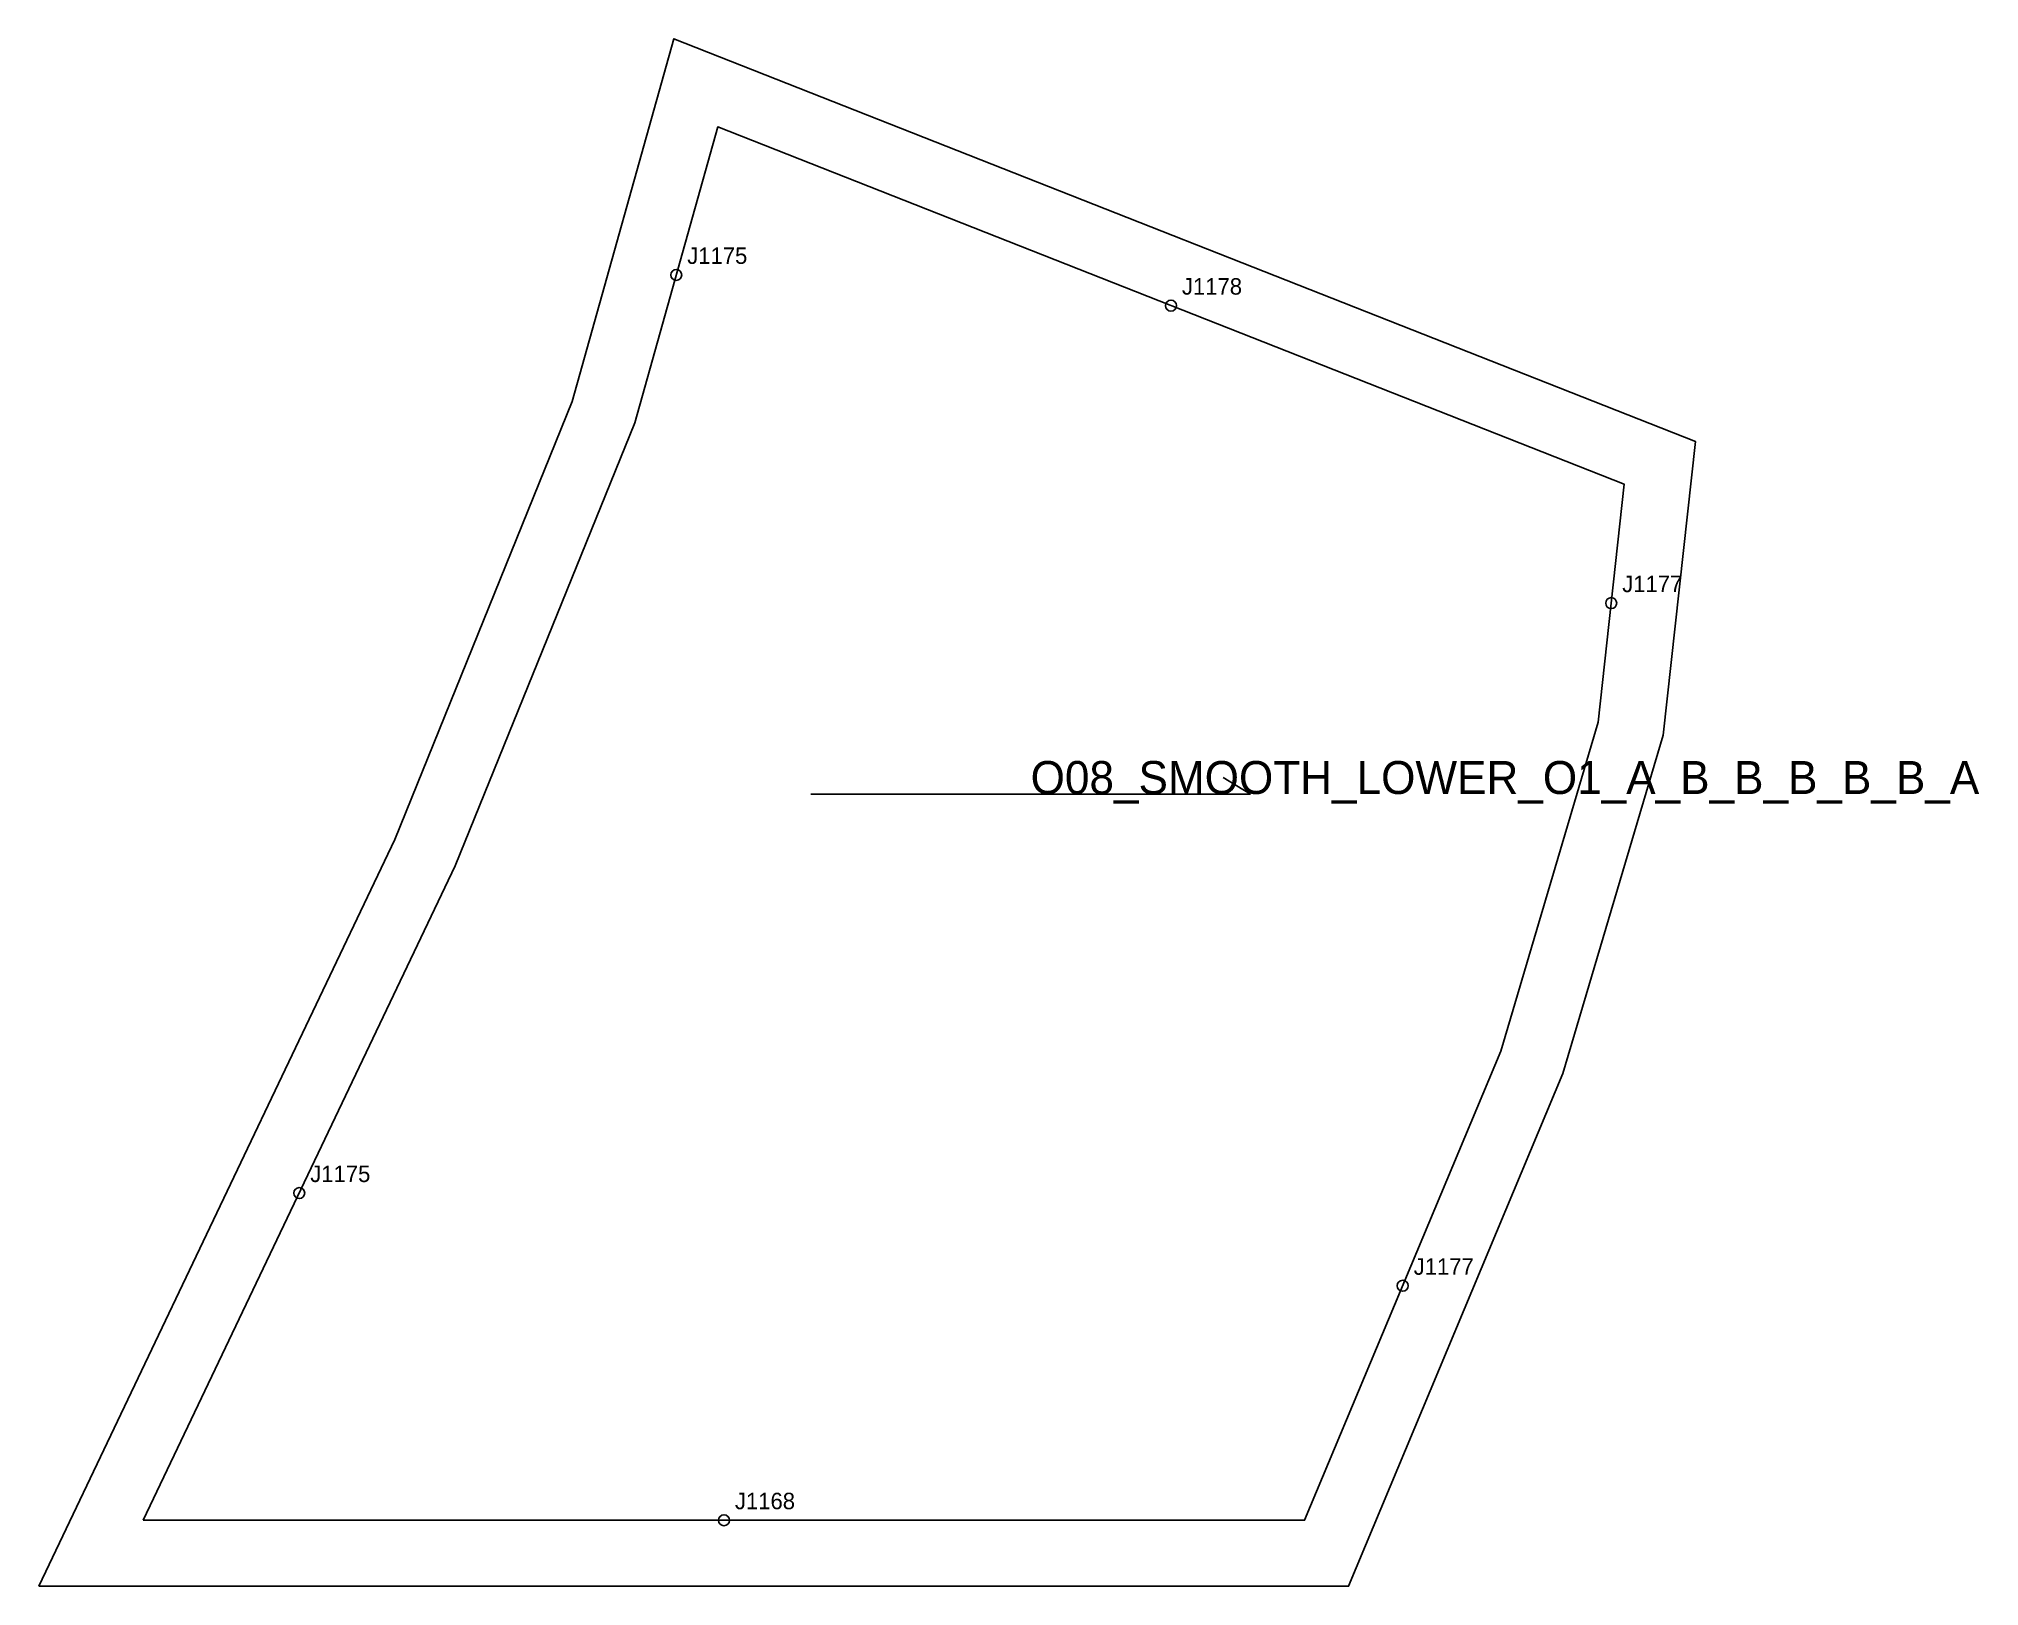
# Model space of a CAD drawing. Header units: millimetres. Extents: x -19 to 334, y -12 to 270.
import ezdxf

# ---------------------------------------------------------------- set-up
doc = ezdxf.new("R2010")
doc.units = ezdxf.units.MM
for name, color, linetype in [('CUT', 1, 'Continuous'), ('GRAIN', 3, 'Continuous'), ('LABEL', 7, 'Continuous'), ('NOTCH', 2, 'Continuous'), ('SEW', 5, 'Continuous')]:
    doc.layers.add(name, color=color, linetype=linetype)

msp = doc.modelspace()

# ---------------------------------------------------------------- linework, layer by layer
at = {"layer": 'CUT'}
msp.add_lwpolyline([(-19.01, -12), (45.75, 123.87), (78.03, 203.54), (96.52, 269.51), (282.35, 196.27), (276.47, 142.84), (258.27, 81.28), (219.25, -12), (-19.01, -12)], close=True, dxfattribs=at)
at = {"layer": 'GRAIN'}
for p, q in [((201.42, 132.12), (196.42, 135.12)), ((121.42, 132.12), (201.42, 132.12))]:
    msp.add_line(p, q, dxfattribs=at)
at = {"layer": 'NOTCH'}
for centre in [(96.95, 226.56), (186.95, 220.97), (267.04, 166.84), (28.37, 59.52), (229.11, 42.65), (105.63, 0)]:
    msp.add_circle(centre, 1, dxfattribs=at)
at = {"layer": 'SEW'}
msp.add_lwpolyline([(0, 0), (211.26, 0), (246.95, 85.31), (264.66, 145.21), (269.42, 188.47), (104.49, 253.47), (89.41, 199.65), (56.74, 119.03)], close=True, dxfattribs=at)

# ---------------------------------------------------------------- texts
at = {"layer": 'LABEL'}
for s, height, p in [('J1175', 3, (98.95, 228.56)), ('J1178', 3, (188.95, 222.97)), ('J1177', 3, (269.04, 168.84)), ('O08_SMOOTH_LOWER_O1_A_B_B_B_B_B_A', 6, (161.42, 132.12)), ('J1175', 3, (30.37, 61.52)), ('J1177', 3, (231.11, 44.65)), ('J1168', 3, (107.63, 2))]:
    msp.add_text(s, height=height, dxfattribs=at).set_placement(p)

doc.saveas('drawing.dxf')
